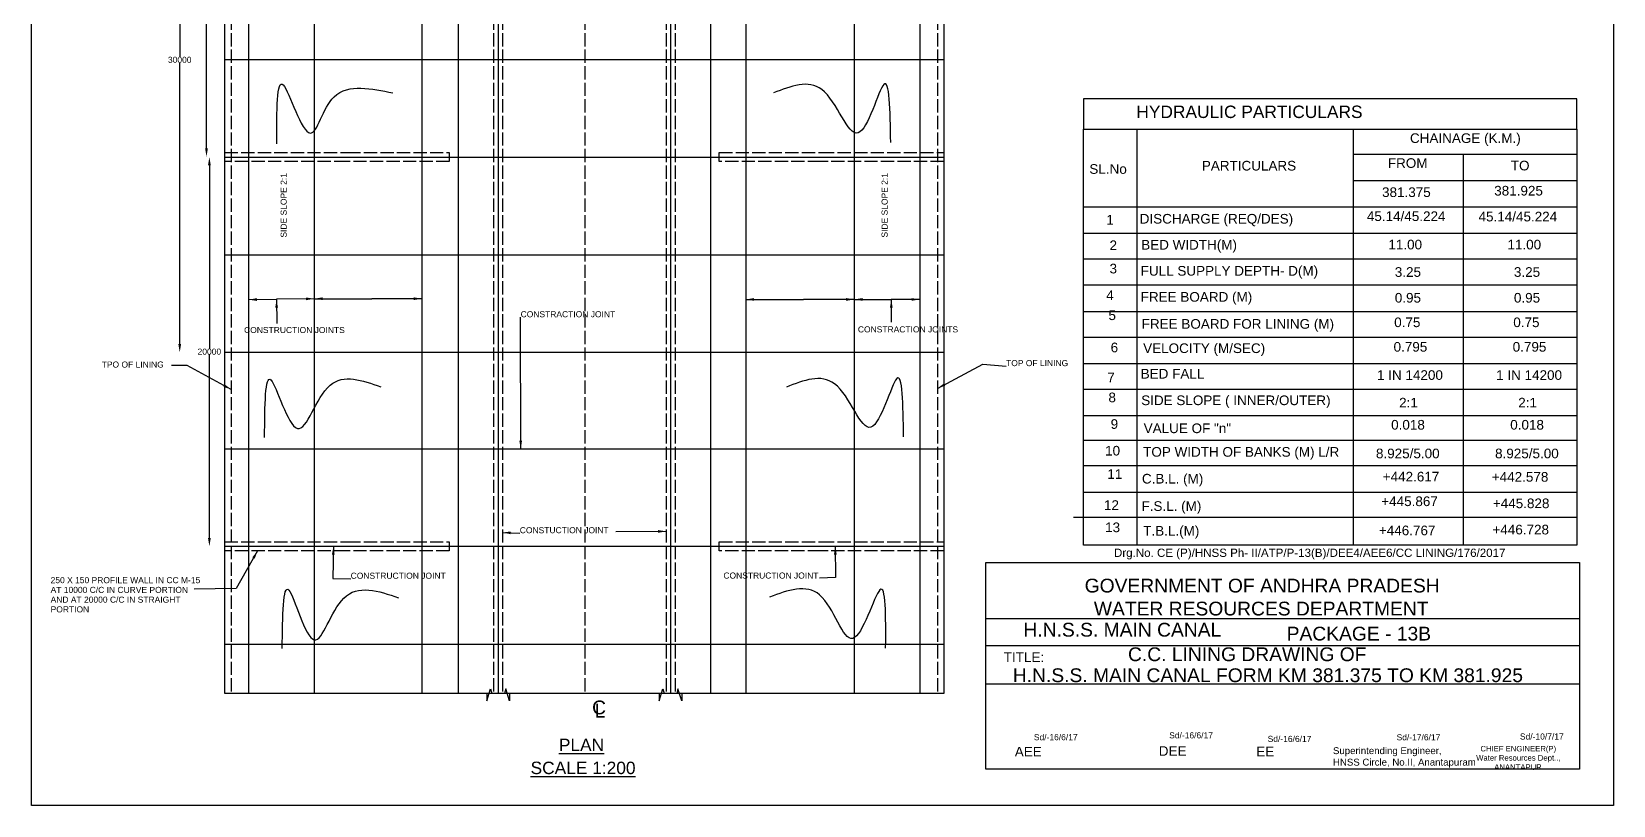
# Model space of a CAD drawing. Header units: millimetres. Extents: x 1317 to 7058, y 90 to 5852.
# Drawn here: x 1317 to 7058, y 90 to 2896 of the extents above; entities that cross this region are included whole.
import ezdxf

# ---------------------------------------------------------------- set-up
doc = ezdxf.new("R2010")
doc.units = ezdxf.units.MM
doc.header["$MEASUREMENT"] = 0
doc.linetypes.add('ACAD_ISO02W100', pattern=[15, 12, -3])
for name, color, linetype in [('DIMENSION', 7, 'Continuous'), ('DRAWING', 2, 'Continuous'), ('TEXT', 7, 'Continuous')]:
    doc.layers.add(name, color=color, linetype=linetype)
doc.styles.get("Standard").update_dxf_attribs({"font": 'arial.ttf', "height": 22})
doc.dimstyles.get("Standard").update_dxf_attribs({"dimtxt": 200, "dimasz": 110, "dimexe": 0.18, "dimexo": 0.0625, "dimgap": 0.09, "dimtad": 0, "dimtih": 1, "dimtoh": 1, "dimdec": 0, "dimzin": 0, "dimdsep": 46, "dimtxsty": 'Standard', "dimblk": 'OBLIQUE', "dimcen": 0.09, "dimse1": 1, "dimse2": 1, "dimadec": 0, "dimazin": 0, "dimtfac": 1, "dimtdec": 0, "dimtofl": 0, "dimtmove": 0, "dimatfit": 3, "dimfxl": 1, "dimtolj": 1, "dimtzin": 0, "dimarcsym": 0})

# ---------------------------------------------------------------- blocks, each defined once
blk = doc.blocks.new('*D66')
at = {"layer": 'Defpoints', "color": 0}
for p in [(2017.9, 3854.5), (1952.1, 2443.2), (2018.2, 2443.2)]:
    blk.add_point(p, dxfattribs=at)
at = {"layer": 'DIMENSION', "color": 0, "lineweight": -2}
for p, q in [((1952.1, 3824.5), (1952.1, 3160.2)), ((1952.1, 2473.2), (1952.1, 3137.6))]:
    blk.add_line(p, q, dxfattribs=at)
at = {"layer": 'DIMENSION', "color": 0}
for points in [[(1947.1, 3824.5), (1957.1, 3824.5), (1952.1, 3854.5)], [(1947.1, 2473.2), (1957.1, 2473.2), (1952.1, 2443.2)]]:
    blk.add_solid(points, dxfattribs=at)
at = {"layer": 'DIMENSION', "color": 0, "insert": (1952.1, 3148.9), "char_height": 22, "attachment_point": 5}
blk.add_mtext('\\A1;20000', dxfattribs=at)
blk = doc.blocks.new('*D67')
at = {"layer": 'Defpoints', "color": 0}
for p in [(2018.2, 2441.6), (1962.5, 1029.7), (2018.2, 1029.7)]:
    blk.add_point(p, dxfattribs=at)
at = {"layer": 'DIMENSION', "color": 0, "lineweight": -2}
for p, q in [((1962.5, 2411.6), (1962.5, 1747)), ((1962.5, 1059.7), (1962.5, 1724.4))]:
    blk.add_line(p, q, dxfattribs=at)
at = {"layer": 'DIMENSION', "color": 0}
for points in [[(1957.5, 2411.6), (1967.5, 2411.6), (1962.5, 2441.6)], [(1957.5, 1059.7), (1967.5, 1059.7), (1962.5, 1029.7)]]:
    blk.add_solid(points, dxfattribs=at)
at = {"layer": 'DIMENSION', "color": 0, "insert": (1962.5, 1735.7), "char_height": 22, "attachment_point": 5}
blk.add_mtext('\\A1;20000', dxfattribs=at)
blk = doc.blocks.new('*D68')
at = {"layer": 'Defpoints', "color": 0}
for p in [(2018.2, 3854.5), (1854.9, 1733.7), (2018.2, 1733.7)]:
    blk.add_point(p, dxfattribs=at)
at = {"layer": 'DIMENSION', "color": 0, "lineweight": -2}
for p, q in [((1854.9, 3824.5), (1854.9, 2805.4)), ((1854.9, 1763.7), (1854.9, 2782.8))]:
    blk.add_line(p, q, dxfattribs=at)
at = {"layer": 'DIMENSION', "color": 0}
for points in [[(1849.9, 3824.5), (1859.9, 3824.5), (1854.9, 3854.5)], [(1849.9, 1763.7), (1859.9, 1763.7), (1854.9, 1733.7)]]:
    blk.add_solid(points, dxfattribs=at)
at = {"layer": 'DIMENSION', "color": 0, "insert": (1854.9, 2794.1), "char_height": 22, "attachment_point": 5}
blk.add_mtext('\\A1;30000', dxfattribs=at)

msp = doc.modelspace()

# ---------------------------------------------------------------- linework, layer by layer
at = {"layer": 'DRAWING', "color": 0}
for points in [[(2018.2, 4391.1), (4627.6, 4391.1), (4627.6, 495.4), (2018.2, 495.4)], [(5134.6, 2543), (6925.3, 2543), (6925.3, 2652.8), (5134.6, 2652.8)]]:
    msp.add_lwpolyline(points, close=True, dxfattribs=at)
at = {"layer": 'DRAWING', "color": 0, "linetype": 'ACAD_ISO02W100', "ltscale": 4}
for points in [[(2042.1, 4391.1), (2042.1, 495.4)], [(2993.9, 4391.1), (2993.9, 495.4)], [(3026.3, 4391.1), (3026.3, 495.4)], [(3325.2, 4391.1), (3325.2, 495.4)], [(3620.3, 4391.1), (3620.3, 495.4)], [(3653.2, 4391.1), (3653.2, 495.4)], [(4604.7, 4391.1), (4604.7, 495.4)], [(2018.2, 2458), (2463.4, 2458), (2833.3, 2458), (2833.3, 2425.3), (2463.4, 2425.3), (2018.2, 2425.3)], [(4627.6, 2425.3), (4182.4, 2425.3), (3812.6, 2425.3), (3812.6, 2458), (4182.4, 2458), (4627.6, 2458)], [(2018.2, 1046.1), (2463.4, 1046.1), (2833.3, 1046.1), (2833.3, 1013.4), (2463.4, 1013.4), (2018.2, 1013.4)], [(4627.6, 1013.4), (4182.4, 1013.4), (3812.6, 1013.4), (3812.6, 1046.1), (4182.4, 1046.1), (4627.6, 1046.1)]]:
    msp.add_lwpolyline(points, dxfattribs=at)
at = {"layer": 'DRAWING', "color": 0, "linetype": 'ByBlock', "ltscale": 4}
for points in [[(2105, 4391.1), (2105, 495.4)], [(2343.2, 4391.1), (2343.2, 495.4)], [(2733.8, 4391.1), (2733.8, 495.4)], [(2865.2, 4391.1), (2865.2, 495.4)], [(3010.9, 4391.1), (3010.9, 495.4)], [(3636, 4391.1), (3636, 495.4)], [(3781.2, 4391.1), (3781.2, 495.4)], [(3909.5, 4391.1), (3909.5, 495.4)], [(4303, 4391.1), (4303, 495.4)], [(4540.7, 4391.1), (4540.7, 495.4)]]:
    msp.add_lwpolyline(points, dxfattribs=at)
at = {"layer": 'DRAWING', "color": 0}
for points in [[(2018.2, 2795.7), (4627.6, 2795.7)], [(5134.6, 2543), (6925.4, 2543), (6925.4, 1034.3), (5135.2, 1034.3), (5134.6, 2543)], [(5328.5, 2543), (5328.5, 1034.3)], [(6113.2, 2543), (6113.2, 1034.3)], [(2018.2, 2441.6), (4627.6, 2441.6)], [(6113.2, 2452.1), (6925.4, 2452.1)], [(6512.9, 2452.1), (6512.9, 1034.3)], [(6113.2, 2356.9), (6925.4, 2356.9)], [(5134.8, 2261.2), (6925.4, 2261.2)], [(5134.8, 2165.1), (6925.4, 2165.1)], [(2018.2, 2087.4), (4627.6, 2087.4)], [(5134.8, 2072.3), (6925.4, 2072.3)], [(5134.8, 1977.9), (6925.4, 1977.9)], [(5134.8, 1881.3), (6925.4, 1881.3)], [(5134.8, 1788.5), (6925.4, 1788.5)], [(2018.2, 1733.7), (4627.6, 1733.7)], [(5134.8, 1692.5), (6925.4, 1692.5)], [(5134.8, 1599.2), (6925.4, 1599.2)], [(5134.8, 1504.7), (6925.4, 1504.7)], [(2018.2, 1382.8), (4627.6, 1382.8)], [(5134.8, 1415.2), (6925.4, 1415.2)], [(5134.8, 1322.4), (6925.4, 1322.4)], [(5134.8, 1226.3), (6925.4, 1226.3)], [(5098.8, 1135.2), (6925.4, 1135.2)], [(2018.2, 1029.7), (4627.6, 1029.7)], [(4780.1, 971.1), (6935.3, 971.1), (6935.3, 222), (4780, 222), (4780.1, 971.1)], [(4780, 767.5), (6935.3, 767.5)], [(2018.2, 674.9), (4627.6, 674.9)], [(4780, 670.1), (6935.3, 670.1)], [(6935.3, 529.5), (4780, 529.7)], [(2969.4, 495.4), (2969.4, 469.3), (2983, 512.3), (2987.5, 495.4)], [(3051.5, 495.4), (3051.5, 469.3), (3037.9, 512.3), (3033.4, 495.4)], [(3594.5, 495.4), (3594.5, 469.3), (3608.1, 512.3), (3612.6, 495.4)], [(3676.6, 495.4), (3676.6, 469.3), (3663.1, 512.3), (3658.5, 495.4)]]:
    msp.add_lwpolyline(points, dxfattribs=at)
for points in [[(2207.2, 2489.9), (2230.5, 2703), (2328.9, 2528.2), (2414.9, 2660), (2511.8, 2691.2), (2628.6, 2674)], [(4435.1, 2494.4), (4410.3, 2705), (4316.7, 2528.8), (4184.6, 2686.6), (4009.8, 2674.5)], [(2162.9, 1424.8), (2185.9, 1633), (2281.9, 1457.2), (2400.8, 1614), (2584.4, 1607.9)], [(4481.8, 1427.3), (4457, 1637.9), (4363.3, 1461.8), (4231.2, 1619.5), (4056.5, 1607.4)], [(2226.8, 658.6), (2250.6, 871), (2343.2, 690.5), (2450.2, 841.9), (2649.4, 843.4)], [(4416.8, 659.9), (4396, 871.5), (4297.2, 695.1), (4177, 853.6), (3995.8, 845.6)]]:
    msp.add_spline(points, degree=3, dxfattribs=at)
at = {"layer": 'TEXT', "color": 0}
msp.add_lwpolyline([(7057.7, 90.2), (1317.5, 90.2), (1317.5, 5852), (7057.7, 5852)], close=True, dxfattribs=at)

# ---------------------------------------------------------------- texts
at = {"layer": 'DRAWING', "color": 0}
for s, height, p in [('HYDRAULIC PARTICULARS', 45, (5326.7, 2583.1)), ('CHAINAGE (K.M.)', 35, (6319.6, 2492.6)), ('SL.No', 35, (5156.1, 2380.7)), ('PARTICULARS', 35, (5564.2, 2392.7)), ('FROM', 35, (6239.3, 2402.2)), ('TO', 35, (6685.6, 2393.1)), ('381.375', 35, (6218.2, 2296.6)), ('381.925', 35, (6625.3, 2302)), ('45.14/45.224', 35, (6163.1, 2209.5)), ('45.14/45.224', 35, (6568.4, 2208.1)), ('1', 35, (5217.5, 2196.7)), ('DISCHARGE (REQ/DES)', 35, (5338.8, 2200.2)), ('2', 35, (5229.3, 2104)), ('BED WIDTH(M)', 35, (5344.2, 2105.8)), ('11.00', 35, (6241.1, 2106.6)), ('11.00', 35, (6673.3, 2106.6)), ('3', 35, (5229.3, 2019.5)), ('FULL SUPPLY DEPTH- D(M)', 35, (5342.4, 2011.4)), ('3.25', 35, (6264.5, 2007.1)), ('3.25', 35, (6696.8, 2007.1)), ('4', 35, (5217.2, 1922.8)), ('FREE BOARD (M)', 35, (5342.4, 1916.9)), ('0.95', 35, (6264.5, 1913.7)), ('0.95', 35, (6696.8, 1913.7)), ('5', 35, (5225.3, 1850.3)), ('FREE BOARD FOR LINING (M)', 35, (5346, 1818.9)), ('0.75', 35, (6262.3, 1824.7)), ('0.75', 35, (6694.5, 1824.7)), ('6', 35, (5233.3, 1733.5)), ('VELOCITY (M/SEC)', 35, (5351.3, 1730.7)), ('0.795', 35, (6260.1, 1735.7)), ('0.795', 35, (6692.3, 1735.7)), ('BED FALL', 35, (5342.4, 1638.1)), ('1 IN 14200', 35, (6199.9, 1633.3)), ('1 IN 14200', 35, (6632.2, 1633.3)), ('7', 35, (5221.2, 1624.8)), ('8', 35, (5225.3, 1552.3)), ('SIDE SLOPE ( INNER/OUTER)', 35, (5344.2, 1541.8)), ('2:1', 35, (6280.1, 1533.2)), ('2:1', 35, (6712.4, 1533.2)), ('9', 35, (5233.3, 1455.7)), ('VALUE OF "n"', 35, (5353.1, 1440.3)), ('0.018', 35, (6251.2, 1453)), ('0.018', 35, (6683.4, 1453)), ('10', 35, (5213.2, 1359)), ('TOP WIDTH OF BANKS (M) L/R', 35, (5351.3, 1354.7)), ('8.925/5.00', 35, (6196.1, 1349)), ('8.925/5.00', 35, (6628.4, 1349)), ('11', 35, (5221.2, 1274.4)), ('C.B.L. (M)', 35, (5346.8, 1257.4)), ('+442.617', 35, (6220.7, 1264.9)), ('+442.578', 35, (6616.6, 1264.1)), ('+445.867', 35, (6215.4, 1175.6)), ('12', 35, (5209.1, 1161.7)), ('F.S.L. (M)', 35, (5345.2, 1158.2)), ('+445.828', 35, (6620.4, 1168.1)), ('13', 35, (5213.2, 1081.1)), ('T.B.L.(M)', 35, (5351.5, 1068.4)), ('+446.767', 35, (6206.8, 1069.8)), ('+446.728', 35, (6618.9, 1072.9))]:
    msp.add_text(s, height=height, dxfattribs=at).set_placement(p)
at = {"layer": 'TEXT', "color": 0}
for p in [(2243, 2149.4), (4423.9, 2149.6)]:
    msp.add_text('SIDE SLOPE 2:1', height=22, rotation=90, dxfattribs=at).set_placement(p)
for s, height, p in [('CONSTRACTION JOINT', 22, (3092.1, 1860.5)), ('CONSTRUCTION JOINTS', 22, (2088.5, 1803.2)), ('CONSTRACTION JOINTS', 22, (4316, 1805.5)), ('TPO OF LINING', 22, (1571.7, 1678)), ('TOP OF LINING', 22, (4853.8, 1683.2)), ('CONSTUCTION JOINT', 22, (3089, 1077.2)), ('Drg.No. CE (P)/HNSS Ph- II/ATP/P-13(B)/DEE4/AEE6/CC LINING/176/2017', 30, (5245.5, 991.3)), ('CONSTRUCTION JOINT ', 22, (2475.3, 912)), ('CONSTRUCTION JOINT', 22, (3828, 912.7)), ('AT 10000 C/C IN CURVE PORTION', 22, (1386.4, 860.7)), ('250 X 150 PROFILE WALL IN CC M-15', 22, (1386.4, 896)), ('AND AT 20000 C/C IN STRAIGHT', 22, (1386.4, 825.3)), ('PORTION', 22, (1386.4, 790)), ('H.N.S.S. MAIN CANAL ', 50, (4916.8, 702.2)), ('PACKAGE - 13B', 50, (5872, 688.1)), ('TITLE:', 35, (4845.3, 610)), ('C.C. LINING DRAWING OF ', 50, (5296.3, 613.2)), ('H.N.S.S. MAIN CANAL FORM KM 381.375 TO KM 381.925', 50, (4878.3, 537.1)), ('C', 50, (3351.4, 420.4)), ('L', 50, (3360.9, 408.7)), ('Sd/-16/6/17', 22, (4954.6, 326.4)), ('Sd/-16/6/17', 22, (5445.7, 333.1)), ('Sd/-17/6/17', 22, (6271, 326.2)), ('Sd/-10/7/17', 22, (6718.6, 328.9)), ('%%UPLAN', 45, (3230.9, 286.9)), ('AEE', 35, (4885.4, 267.4)), ('DEE', 35, (5407.9, 269.8)), ('EE', 35, (5761.8, 267.7)), ('Sd/-16/6/17', 22, (5803.1, 320.3)), ('%%USCALE 1:200', 45, (3128.2, 203.6))]:
    msp.add_text(s, height=height, dxfattribs=at).set_placement(p)
at = {"layer": 'TEXT', "color": 0, "attachment_point": 1}
for s, insert, char_height, width in [('\\pi15.017;GOVERNMENT OF ANDHRA PRADESH     \\P\\pi48.356;WATER RESOURCES DEPARTMENT', (5124, 912.2), 50, 1309.161), ('Superintending Engineer, \\PHNSS Circle, No.II, Anantapuram', (6040.2, 301), 25, 518.247), ('\\pi83.629;CHIEF ENGINEER(P) \\P\\pi68.274;Water Resources Dept.., \\P\\pi133.83;ANANTAPUR', (6491.6, 305.8), 20, 439.618)]:
    msp.add_mtext(s, dxfattribs=dict(at, insert=insert, char_height=char_height, width=width))

# ---------------------------------------------------------------- dimensions: what is measured, and where the dimension line sits
at = {"layer": 'DIMENSION', "color": 0}
for base, p1, p2, text, picture, middle in [((1854.9, 1733.7), (2018.2, 3854.5), (2018.2, 1733.7), '30000', '*D68', (1854.9, 2794.1)), ((1952.1, 2443.2), (2017.9, 3854.5), (2018.2, 2443.2), '20000', '*D66', (1952.1, 3148.9)), ((1962.5, 1029.7), (2018.2, 2441.6), (2018.2, 1029.7), '20000', '*D67', (1962.5, 1735.7))]:
    dim = msp.add_linear_dim(base=base, p1=p1, p2=p2, angle=90, text=text, dimstyle='Standard', override={"dimtxt": 22, "dimasz": 30, "dimarcsym": 1}, dxfattribs=at)
    dim.commit()
    dim.dimension.update_dxf_attribs({"geometry": picture, "text_midpoint": middle})

# ---------------------------------------------------------------- leaders
for points in [[(2105, 1924.4), (2206.2, 1925.5)], [(2206.2, 1925.5), (2207.3, 1837.6)], [(2343.2, 1927.8), (2206.2, 1925.5)], [(2343.2, 1927.8), (2551.7, 1927.8)], [(2733.8, 1927.8), (2551.7, 1927.8)], [(3909.5, 1925.1), (4118.3, 1925.1)], [(4303, 1925.1), (4118.3, 1925.1)], [(4303, 1925.1), (4437.3, 1925.1)], [(4437.3, 1925.1), (4437.3, 1842.2)], [(4540.7, 1925.1), (4437.3, 1925.1)], [(3092.4, 1382.8), (3092.1, 1860.5)], [(2042.1, 1598.4), (1881.7, 1685.2), (1825, 1685.3)], [(4604.7, 1602.4), (4769.2, 1690.4), (4853.8, 1683.2)], [(3026.3, 1079.7), (3089, 1077.2)], [(3620.3, 1084), (3438.1, 1082.1)], [(2137.6, 1013.4), (2059.4, 876.2), (1907, 873.9)], [(2412.6, 1029.7), (2411.1, 913.4), (2475.3, 912)], [(4233.9, 1029.7), (4235, 917.2), (4177.2, 913.8)]]:
    msp.add_leader(points, dimstyle='Standard', override={"dimtxt": 22, "dimasz": 30, "dimgap": 0.09, "dimtad": 0, "dimarcsym": 1}, dxfattribs=at)

doc.saveas('drawing.dxf')
